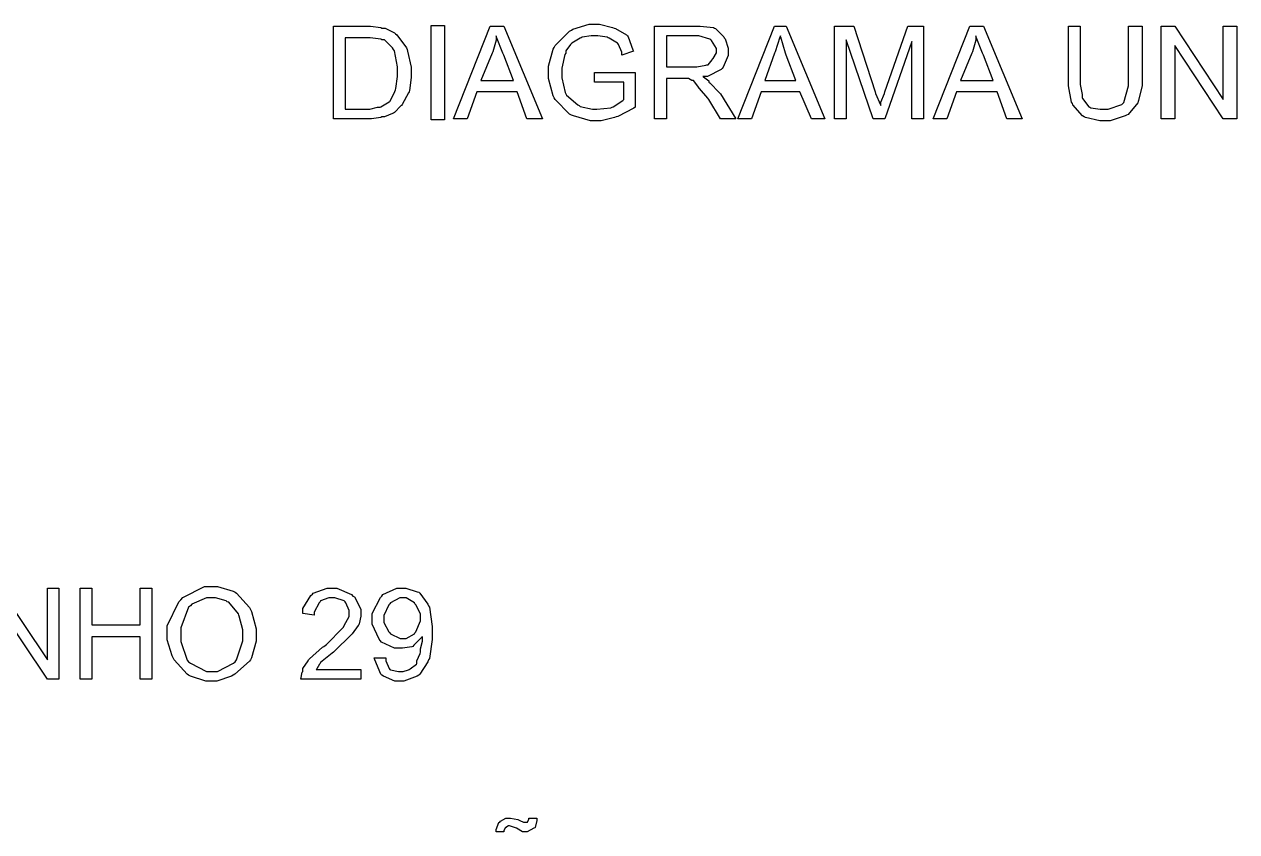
# Model space of a CAD drawing. Extents: x 0 to 210, y 0 to 297.
# Drawn here: x 97.59 to 124.18, y 104.86 to 122.58 of the extents above; entities that cross this region are included whole.
import ezdxf

# ---------------------------------------------------------------- set-up
doc = ezdxf.new("R2010")
doc.units = 0
doc.header["$MEASUREMENT"] = 0
doc.layers.add('C00-00-00-BLACK', color=7, linetype='Continuous')

msp = doc.modelspace()

# ---------------------------------------------------------------- linework, layer by layer
at = {"layer": 'C00-00-00-BLACK'}
for points in [[(110.098, 121.309), (110.098, 121.521), (110.99, 121.521), (110.99, 120.759), (110.958, 120.738), (110.608, 120.558), (110.567, 120.547), (110.535, 120.537), (110.242, 120.463), (110.144, 120.463), (110.005, 120.463), (109.631, 120.569), (109.59, 120.589), (109.547, 120.612), (109.23, 120.928), (109.209, 120.97), (109.188, 121.012), (109.083, 121.394), (109.083, 121.521), (109.083, 121.66), (109.188, 122.032), (109.209, 122.073), (109.23, 122.116), (109.547, 122.433), (109.59, 122.454), (109.621, 122.476), (109.978, 122.582), (110.098, 122.582), (110.205, 122.582), (110.492, 122.508), (110.524, 122.496), (110.556, 122.487), (110.798, 122.349), (110.821, 122.327), (110.83, 122.306), (110.936, 122.021), (110.947, 121.989), (110.694, 121.904), (110.694, 121.967), (110.619, 122.137), (110.61, 122.157), (110.599, 122.169), (110.418, 122.276), (110.398, 122.286), (110.375, 122.297), (110.167, 122.327), (110.098, 122.327), (110.024, 122.327), (109.823, 122.297), (109.802, 122.286), (109.78, 122.276), (109.6, 122.169), (109.59, 122.157), (109.568, 122.137), (109.463, 121.995), (109.463, 121.947), (109.441, 121.915), (109.379, 121.62), (109.379, 121.521), (109.379, 121.405), (109.452, 121.087), (109.463, 121.055), (109.484, 121.024), (109.728, 120.811), (109.759, 120.8), (109.78, 120.779), (110.053, 120.716), (110.144, 120.716), (110.144, 120.716), (110.45, 120.749), (110.482, 120.759), (110.502, 120.77), (110.714, 120.908), (110.736, 120.928), (110.736, 121.309), (110.098, 121.309)], [(104.372, 120.504), (104.372, 122.539), (105.095, 122.539), (105.179, 122.539), (105.412, 122.508), (105.434, 122.496), (105.507, 122.496), (105.708, 122.392), (105.73, 122.37), (105.762, 122.349), (105.975, 122.063), (105.986, 122.031), (105.996, 121.989), (106.072, 121.638), (106.072, 121.521), (106.072, 121.415), (106.039, 121.129), (106.029, 121.097), (106.018, 121.076), (105.88, 120.822), (105.859, 120.8), (105.849, 120.79), (105.708, 120.643), (105.687, 120.632), (105.665, 120.622), (105.491, 120.547), (105.434, 120.547), (105.412, 120.537), (105.205, 120.504), (105.137, 120.504), (104.372, 120.504)], [(106.511, 122.554), (106.808, 122.554), (106.808, 120.481), (106.511, 120.481), (106.511, 122.554)], [(107.003, 120.504), (107.81, 122.539), (108.106, 122.539), (108.956, 120.504), (108.614, 120.504), (108.402, 121.097), (107.513, 121.097), (107.302, 120.504), (107.003, 120.504)], [(107.599, 121.351), (108.318, 121.351), (108.106, 121.904), (108.084, 121.947), (107.946, 122.295), (107.936, 122.327), (107.936, 122.232), (107.862, 121.979), (107.852, 121.947), (107.599, 121.351)], [(111.413, 120.504), (111.413, 122.539), (112.305, 122.539), (112.411, 122.539), (112.707, 122.508), (112.729, 122.496), (112.75, 122.487), (112.929, 122.308), (112.94, 122.286), (112.961, 122.265), (113.027, 122.058), (113.027, 121.989), (113.027, 121.894), (112.918, 121.64), (112.897, 121.608), (112.875, 121.587), (112.573, 121.436), (112.474, 121.436), (112.484, 121.426), (112.601, 121.339), (112.601, 121.309), (112.621, 121.299), (112.834, 121.077), (112.856, 121.055), (113.196, 120.504), (112.856, 120.504), (112.601, 120.928), (112.579, 120.96), (112.4, 121.172), (112.39, 121.182), (112.379, 121.204), (112.273, 121.342), (112.263, 121.351), (112.23, 121.351), (112.159, 121.394), (112.135, 121.394), (112.092, 121.394), (111.997, 121.394), (111.967, 121.394), (111.671, 121.394), (111.671, 120.504), (111.413, 120.504)], [(111.671, 121.65), (112.263, 121.65), (112.336, 121.65), (112.538, 121.682), (112.559, 121.692), (112.591, 121.692), (112.675, 121.799), (112.686, 121.82), (112.696, 121.831), (112.77, 121.951), (112.77, 121.989), (112.77, 122.053), (112.664, 122.222), (112.644, 122.243), (112.621, 122.254), (112.383, 122.327), (112.305, 122.327), (111.671, 122.327), (111.671, 121.65)], [(113.239, 120.504), (114.044, 122.539), (114.297, 122.539), (115.146, 120.504), (114.85, 120.504), (114.596, 121.097), (113.748, 121.097), (113.535, 120.504), (113.239, 120.504)], [(113.832, 121.351), (114.512, 121.351), (114.297, 121.904), (114.286, 121.947), (114.18, 122.295), (114.171, 122.327), (114.16, 122.295), (114.053, 121.979), (114.044, 121.947), (113.832, 121.351)], [(115.358, 120.504), (115.358, 122.539), (115.781, 122.539), (116.25, 121.097), (116.26, 121.065), (116.366, 120.811), (116.377, 120.8), (116.377, 120.875), (116.451, 121.065), (116.462, 121.097), (116.969, 122.539), (117.308, 122.539), (117.308, 120.504), (117.055, 120.504), (117.055, 122.2), (116.462, 120.504), (116.207, 120.504), (115.612, 122.243), (115.612, 120.504), (115.358, 120.504)], [(117.523, 120.504), (118.329, 122.539), (118.626, 122.539), (119.476, 120.504), (119.134, 120.504), (118.922, 121.097), (118.033, 121.097), (117.822, 120.504), (117.523, 120.504)], [(118.118, 121.351), (118.838, 121.351), (118.626, 121.904), (118.604, 121.947), (118.466, 122.295), (118.456, 122.327), (118.456, 122.232), (118.382, 121.979), (118.372, 121.947), (118.118, 121.351)], [(121.806, 122.539), (122.102, 122.539), (122.102, 121.351), (122.102, 121.236), (122.028, 120.908), (122.018, 120.886), (122.007, 120.854), (121.795, 120.6), (121.763, 120.589), (121.731, 120.569), (121.404, 120.463), (121.295, 120.463), (121.178, 120.463), (120.862, 120.537), (120.831, 120.547), (120.797, 120.569), (120.585, 120.811), (120.576, 120.843), (120.554, 120.875), (120.492, 121.233), (120.492, 121.351), (120.492, 122.539), (120.745, 122.539), (120.745, 121.351), (120.745, 121.256), (120.788, 121.041), (120.788, 120.97), (120.797, 120.949), (120.935, 120.77), (120.957, 120.759), (120.978, 120.749), (121.185, 120.716), (121.254, 120.716), (121.36, 120.716), (121.657, 120.822), (121.679, 120.843), (121.7, 120.865), (121.806, 121.23), (121.806, 121.351), (121.806, 122.539)], [(122.525, 120.504), (122.525, 122.539), (122.822, 122.539), (123.883, 120.928), (123.883, 122.539), (124.179, 122.539), (124.179, 120.504), (123.883, 120.504), (122.822, 122.116), (122.822, 120.504), (122.525, 120.504)], [(104.629, 120.716), (105.095, 120.716), (105.168, 120.716), (105.335, 120.759), (105.391, 120.759), (105.412, 120.77), (105.592, 120.876), (105.603, 120.886), (105.613, 120.897), (105.719, 121.108), (105.73, 121.139), (105.739, 121.171), (105.773, 121.434), (105.773, 121.521), (105.773, 121.649), (105.708, 121.999), (105.687, 122.031), (105.665, 122.063), (105.491, 122.243), (105.434, 122.243), (105.412, 122.254), (105.173, 122.286), (105.095, 122.286), (104.629, 122.286), (104.629, 120.716)], [(96.7825, 108.212), (96.7825, 110.205), (97.0386, 110.205), (98.0969, 108.635), (98.0969, 110.205), (98.3506, 110.205), (98.3506, 108.212), (98.0969, 108.212), (97.0386, 109.781), (97.0386, 108.212), (96.7825, 108.212)], [(98.8191, 108.212), (98.8191, 110.205), (99.0727, 110.205), (99.0727, 109.4), (100.134, 109.4), (100.134, 110.205), (100.389, 110.205), (100.389, 108.212), (100.134, 108.212), (100.134, 109.143), (99.0727, 109.143), (99.0727, 108.212), (98.8191, 108.212)], [(100.726, 109.186), (100.726, 109.378), (100.98, 109.91), (101.023, 109.951), (101.064, 110.005), (101.544, 110.247), (101.703, 110.247), (101.83, 110.247), (102.169, 110.141), (102.212, 110.119), (102.243, 110.098), (102.527, 109.781), (102.549, 109.739), (102.57, 109.697), (102.676, 109.314), (102.676, 109.186), (102.676, 109.048), (102.57, 108.678), (102.549, 108.635), (102.527, 108.603), (102.21, 108.319), (102.169, 108.297), (102.137, 108.277), (101.811, 108.169), (101.703, 108.169), (101.575, 108.169), (101.233, 108.277), (101.192, 108.297), (101.16, 108.319), (100.875, 108.636), (100.855, 108.678), (100.832, 108.72), (100.726, 109.07), (100.726, 109.186)], [(104.968, 108.424), (104.968, 108.212), (103.653, 108.212), (103.653, 108.212), (103.685, 108.361), (103.696, 108.381), (103.696, 108.445), (103.812, 108.614), (103.823, 108.635), (103.843, 108.657), (104.129, 108.911), (104.162, 108.931), (104.214, 108.974), (104.577, 109.335), (104.588, 109.355), (104.608, 109.389), (104.714, 109.587), (104.714, 109.653), (104.714, 109.718), (104.638, 109.887), (104.629, 109.908), (104.607, 109.93), (104.399, 109.992), (104.33, 109.992), (104.267, 109.992), (104.086, 109.93), (104.076, 109.908), (104.054, 109.887), (103.95, 109.681), (103.95, 109.612), (103.696, 109.653), (103.696, 109.759), (103.875, 110.046), (103.907, 110.078), (103.928, 110.1), (104.229, 110.205), (104.33, 110.205), (104.447, 110.205), (104.767, 110.067), (104.798, 110.035), (104.83, 110.014), (104.968, 109.744), (104.968, 109.653), (104.968, 109.59), (104.935, 109.422), (104.925, 109.4), (104.914, 109.389), (104.778, 109.208), (104.757, 109.186), (104.735, 109.165), (104.415, 108.847), (104.372, 108.804), (104.341, 108.784), (104.086, 108.573), (104.076, 108.551), (104.065, 108.541), (104.002, 108.435), (103.992, 108.424), (104.968, 108.424)], [(105.264, 108.678), (105.519, 108.678), (105.519, 108.614), (105.592, 108.446), (105.603, 108.424), (105.624, 108.414), (105.8, 108.381), (105.859, 108.381), (105.901, 108.381), (106.018, 108.414), (106.029, 108.424), (106.05, 108.435), (106.188, 108.541), (106.198, 108.551), (106.198, 108.614), (106.271, 108.773), (106.282, 108.804), (106.282, 108.879), (106.325, 109.045), (106.325, 109.101), (106.325, 109.101), (106.325, 109.134), (106.325, 109.143), (106.303, 109.123), (106.135, 108.953), (106.114, 108.931), (106.092, 108.922), (105.884, 108.89), (105.815, 108.89), (105.709, 108.89), (105.423, 109.026), (105.391, 109.058), (105.369, 109.091), (105.222, 109.418), (105.222, 109.527), (105.222, 109.655), (105.402, 110.003), (105.434, 110.035), (105.454, 110.067), (105.757, 110.205), (105.859, 110.205), (105.955, 110.205), (106.209, 110.13), (106.241, 110.119), (106.262, 110.098), (106.441, 109.856), (106.452, 109.823), (106.473, 109.791), (106.537, 109.369), (106.537, 109.227), (106.537, 109.08), (106.473, 108.666), (106.452, 108.635), (106.441, 108.593), (106.262, 108.319), (106.241, 108.297), (106.209, 108.277), (105.913, 108.169), (105.815, 108.169), (105.719, 108.169), (105.465, 108.277), (105.434, 108.297), (105.412, 108.319), (105.274, 108.636), (105.264, 108.678)], [(101.023, 109.186), (101.023, 109.039), (101.16, 108.625), (101.192, 108.593), (101.233, 108.562), (101.585, 108.381), (101.703, 108.381), (101.83, 108.381), (102.179, 108.562), (102.212, 108.593), (102.243, 108.636), (102.38, 109.05), (102.38, 109.186), (102.38, 109.294), (102.306, 109.591), (102.296, 109.612), (102.285, 109.644), (102.074, 109.898), (102.042, 109.908), (102.02, 109.93), (101.782, 109.992), (101.703, 109.992), (101.586, 109.992), (101.267, 109.856), (101.235, 109.823), (101.192, 109.791), (101.023, 109.338), (101.023, 109.186)], [(106.282, 109.569), (106.282, 109.644), (106.177, 109.845), (106.156, 109.866), (106.145, 109.887), (105.963, 109.992), (105.902, 109.992), (105.826, 109.992), (105.624, 109.887), (105.603, 109.866), (105.581, 109.845), (105.476, 109.606), (105.476, 109.527), (105.476, 109.452), (105.581, 109.25), (105.603, 109.227), (105.624, 109.207), (105.832, 109.101), (105.902, 109.101), (105.966, 109.101), (106.145, 109.207), (106.156, 109.227), (106.177, 109.25), (106.282, 109.489), (106.282, 109.569)], [(107.936, 104.862), (107.936, 104.915), (108, 105.064), (108.022, 105.074), (108.031, 105.096), (108.151, 105.158), (108.191, 105.158), (108.254, 105.158), (108.413, 105.128), (108.445, 105.117), (108.454, 105.107), (108.541, 105.074), (108.572, 105.074), (108.572, 105.074), (108.614, 105.074), (108.614, 105.074), (108.624, 105.074), (108.657, 105.137), (108.657, 105.158), (108.828, 105.158), (108.828, 105.106), (108.796, 104.958), (108.786, 104.947), (108.765, 104.938), (108.62, 104.862), (108.572, 104.862), (108.518, 104.862), (108.381, 104.938), (108.361, 104.947), (108.339, 104.958), (108.233, 104.99), (108.233, 104.99), (108.21, 104.99), (108.149, 104.958), (108.149, 104.947), (108.137, 104.947), (108.106, 104.884), (108.106, 104.862), (107.936, 104.862)]]:
    msp.add_lwpolyline(points, close=True, dxfattribs=at)

doc.saveas('drawing.dxf')
